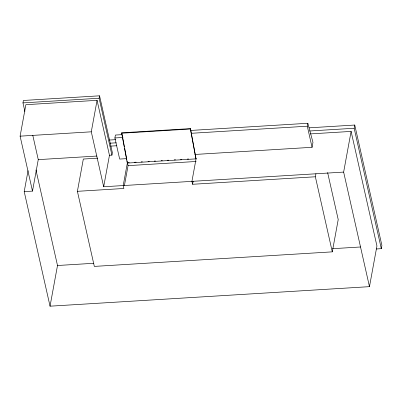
<?xml version="1.0" encoding="UTF-8"?>
<svg xmlns="http://www.w3.org/2000/svg" width="402" height="402" viewBox="0 0 402 402"><rect width="100%" height="100%" fill="white"/><g stroke="black" fill="none" stroke-linecap="round" stroke-linejoin="round"><path stroke-width="0.6" d="M24.894 111.46L22.964 102.892L23.406 100.47L99.55 95.817L112.379 152.71L111.932 155.132L109.439 155.283M351.102 131.414L376.935 245.979L369.468 286.656L50.039 306.183L24.205 191.618L32.492 191.111L20.1 136.162L25.879 104.686L97.068 100.334L109.46 155.283L103.681 186.759L343.64 172.091L351.102 131.414L310.394 133.901M24.205 191.618L28.055 170.664M32.492 191.111L38.265 159.634L32.758 135.213M50.039 306.183L57.501 265.506L35.954 169.93M327.62 172.574L338.218 219.572L332.293 251.858L94.329 266.405L77.4 191.322L83.325 159.041L97.731 158.162M103.681 186.759L91.289 131.811L97.068 100.334M111.932 155.132L99.108 98.239L99.55 95.817M126.55 158.644L119.655 159.066L114.897 137.961L115.429 135.047L121.7 134.665M124.439 185.397L128.062 165.644L127.404 162.725L123.213 185.568L123.871 188.483L77.4 191.322M196.121 158.524L191.93 181.367L192.588 184.282L315.364 176.779L315.927 173.734M192.588 184.282L193.151 181.196M194.859 154.468L312.058 147.303L307.299 126.203L307.832 123.283L190.638 130.449M312.058 147.303L312.962 142.383L307.832 123.283M376.297 248.974L381.307 248.667L354.162 128.268L354.755 125.042L309.043 127.836M381.307 248.667L381.9 245.441L354.755 125.042M121.67 133.218L121.776 132.806L190.488 128.605L196 158.87L127.288 163.071L121.67 133.218L190.387 129.017L190.488 128.605M127.288 163.071L127.389 162.659M22.964 102.892L99.108 98.239M20.1 136.162L91.289 131.811M114.897 137.961L123.042 137.464M191.357 133.288L307.299 126.203M109.294 140.047L115.555 139.665M109.957 143.197L116.218 142.816M309.701 130.987L354.162 128.268M110.59 146.117L116.856 145.735M38.265 159.634L96.967 156.046M128.032 162.689L129.278 162.609M134.278 162.307L136.152 162.192M141.147 161.885L142.398 161.81M148.021 161.463L149.268 161.388M154.267 161.081L155.519 161.006M161.137 160.664L162.388 160.589M167.383 160.282L168.634 160.207M174.257 159.86L175.508 159.785M180.503 159.478L181.754 159.403M187.377 159.061L188.623 158.981M128.062 165.644L196.156 161.478M57.501 265.506L93.832 263.285M332.464 248.697L360.649 246.974M343.64 172.091L369.468 286.656M315.364 176.779L332.293 251.858M190.387 129.017L196 158.87M121.776 132.806L124.409 146.82M124.64 148.036L126.816 159.614M127.047 160.835L127.278 162.051"/></g></svg>
